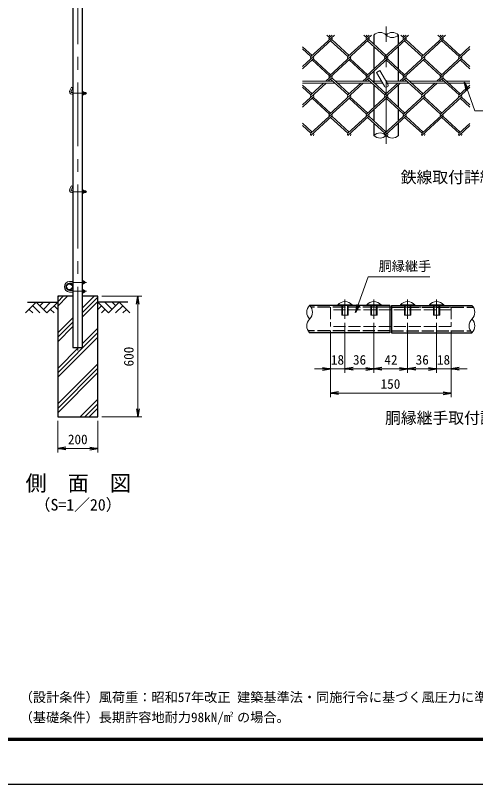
# Model space of a CAD drawing. Units: millimetres, scale not verified, with parts at other scales. Extents: x -4200 to 4200, y -2970 to 2970.
# Drawn here: x -354 to 1938, y -2970 to 858 of the extents above; entities that cross this region are included whole.
import ezdxf
from ezdxf.enums import TextEntityAlignment as Align

# ---------------------------------------------------------------- set-up
doc = ezdxf.new("R2010")
doc.units = ezdxf.units.MM
doc.header["$LTSCALE"] = 10
doc.linetypes.add('DASHED', pattern=[7.5, 6, -1.5])
doc.linetypes.add('USER1', pattern=[50.8, 31.75, -6.35, 6.35, -6.35])
for name, color, linetype, lineweight in [('0-0_D-STR1', 1, 'Continuous', 25), ('0-1_D-DCR-HCH', 7, 'Continuous', 13), ('0-2_D-STR3', 3, 'Continuous', 13), ('0-3_D-STR2', 7, 'Continuous', 13), ('0-4_D-BMK', 2, 'USER1', 13), ('0-5_D-STR-DIM', 7, 'Continuous', 13), ('0-8_D-STR4', 7, 'Continuous', 25), ('0-9_D-BGD', 7, 'Continuous', 25), ('0-A_D-STR-TXT', 7, 'Continuous', 13), ('0-B_D-TTL-TXT', 7, 'Continuous', 25), ('0-C_D-TTL', 7, 'Continuous', 25)]:
    doc.layers.add(name, color=color, linetype=linetype, lineweight=lineweight)
doc.layers.add('0-6_0', color=7, linetype='Continuous')
doc.styles.add('ＭＳ ゴシック', font='')
doc.styles.get('ＭＳ ゴシック').set_extended_font_data('MS Gothic')

# ---------------------------------------------------------------- blocks, each defined once
blk = doc.blocks.new('_Open')
at = {"layer": '0-6_0'}
blk.add_line((-10, 1.667), (0, 0), dxfattribs=at)
blk.add_lwpolyline([(-10, -1.667), (0, 0), (-10, 0)], dxfattribs=at)

msp = doc.modelspace()

# ---------------------------------------------------------------- linework, layer by layer
at = {"layer": '0-0_D-STR1'}
for p, q in [((1431.53, 760.08), (1431.53, 713.5)), ((1553.03, 713.77), (1553.03, 760.08)), ((1431.53, 702.65), (1431.53, 591.58)), ((1553.03, 591.31), (1553.03, 702.92)), ((1431.53, 580.73), (1431.53, 522.9)), ((1553.03, 530.08), (1553.03, 580.46)), ((1431.53, 512.05), (1431.53, 400.98)), ((1553.03, 400.71), (1553.03, 512.32)), ((1431.53, 390.13), (1431.53, 332.3)), ((1553.03, 332.57), (1553.03, 389.86)), ((1431.53, 321.45), (1431.53, 260.08)), ((1553.03, 260.08), (1553.03, 321.72)), ((1511.18, -585.27), (1111.18, -585.27)), ((1511.18, -585.27), (1511.18, -721.27)), ((1519.18, -585.27), (1519.18, -721.27)), ((1519.18, -585.27), (1919.18, -585.27)), ((1511.18, -721.27), (1111.18, -721.27)), ((1519.18, -721.27), (1919.18, -721.27))]:
    msp.add_line(p, q, dxfattribs=at)
at = {"layer": '0-0_D-STR1', "linetype": 'DASHED'}
for p, q in [((1511.18, -594.47), (1118.33, -594.47)), ((1519.18, -594.47), (1926.33, -594.47)), ((1511.18, -712.07), (1104.02, -712.07)), ((1519.18, -712.07), (1912.02, -712.07))]:
    msp.add_line(p, q, dxfattribs=at)
at = {"layer": '0-0_D-STR1'}
msp.add_lwpolyline([(-67.45, 977.23), (-67.45, -794.77), (-18.85, -794.77), (-18.85, 977.23)], dxfattribs=at)
for radius in [17, 14.7]:
    msp.add_circle((-84.45, -492.77), radius, dxfattribs=at)
at = {"layer": '0-1_D-DCR-HCH'}
for p, q in [((-249.58, -569.77), (-302.79, -622.99)), ((-249.58, -569.77), (-196.36, -622.99)), ((-231.84, -587.51), (-214.1, -569.77)), ((-214.1, -605.25), (-178.63, -569.77)), ((-196.36, -622.99), (-143.15, -569.77)), ((-143.15, -589.52), (-93.41, -539.77)), ((-143.15, -567.42), (-115.51, -539.77)), ((-143.15, -545.32), (-137.6, -539.77)), ((-18.85, -597.8), (39.17, -539.77)), ((-18.85, -619.9), (56.85, -544.2)), ((-18.85, -641.99), (56.85, -566.29)), ((110.06, -622.99), (56.85, -569.77)), ((127.8, -605.25), (92.32, -569.77)), ((163.27, -569.77), (110.06, -622.99)), ((145.63, -587.6), (127.8, -569.77)), ((163.27, -569.77), (216.48, -622.99)), ((-285.05, -605.25), (-267.23, -622.99)), ((-267.31, -587.51), (-231.68, -622.99)), ((-178.63, -605.25), (-160.81, -622.99)), ((-160.89, -587.51), (-143.15, -605.17)), ((74.59, -587.51), (56.85, -605.17)), ((92.32, -605.25), (74.5, -622.99)), ((181.01, -587.51), (145.37, -622.99)), ((198.75, -605.25), (180.93, -622.99)), ((-143.15, -722.1), (-67.45, -646.4)), ((-143.15, -744.2), (-67.45, -668.5)), ((-143.15, -766.29), (-67.45, -690.59)), ((-143.15, -920.97), (56.85, -720.97)), ((-18.85, -774.58), (56.85, -698.88)), ((-143.15, -943.07), (56.85, -743.07)), ((-143.15, -898.88), (-39.05, -794.77)), ((-143.15, -1075.65), (56.85, -875.65)), ((-143.15, -1097.75), (56.85, -897.75)), ((-143.15, -1119.85), (56.85, -919.85)), ((-30.5, -1139.77), (56.85, -1052.43)), ((-8.4, -1139.77), (56.85, -1074.53)), ((13.7, -1139.77), (56.85, -1096.62))]:
    msp.add_line(p, q, dxfattribs=at)
at = {"layer": '0-2_D-STR3'}
for p, q in [((1443.8, 574.06), (1461.12, 584.06)), ((1461.12, 584.06), (1500.94, 515.08)), ((1443.8, 574.06), (1483.62, 505.08)), ((-74.38, 499.82), (-83.38, 484.23)), ((-67.45, 495.82), (-74.38, 499.82)), ((1227.53, 530.08), (1075.61, 530.08)), ((1238.44, 520.08), (1075.61, 520.08)), ((1411.84, 530.08), (1239.37, 530.08)), ((1422.76, 520.08), (1250.28, 520.08)), ((1469.18, 530.08), (1423.69, 530.08)), ((1474.96, 520.08), (1434.6, 520.08)), ((1596.16, 530.08), (1492.28, 530.08)), ((1607.08, 520.08), (1498.05, 520.08)), ((1780.48, 530.08), (1608.01, 530.08)), ((1791.4, 520.08), (1618.92, 520.08)), ((1908.95, 530.08), (1792.32, 530.08)), ((1908.95, 520.08), (1803.24, 520.08)), ((-67.45, 495.82), (-76.45, 480.23)), ((-72.99, 474.23), (-67.45, 474.23)), ((-72.99, 466.23), (-67.45, 466.23)), ((-18.85, 477.73), (-18.85, 462.73)), ((-18.85, 477.73), (-13.05, 477.73)), ((-13.05, 473.98), (-18.85, 473.98)), ((-13.05, 466.48), (-18.85, 466.48)), ((-18.85, 462.73), (-13.05, 462.73)), ((-12.35, 476.15), (-12.35, 464.58)), ((-12.35, 474.23), (-4.19, 474.23)), ((-12.35, 473.53), (-3.49, 473.53)), ((-12.35, 466.93), (-3.49, 466.93)), ((-12.35, 466.23), (-4.19, 466.23)), ((-4.19, 474.23), (-4.19, 466.23)), ((-2.99, 473.03), (-4.19, 474.23)), ((-4.19, 466.23), (-2.99, 467.43)), ((-2.99, 473.03), (-2.99, 467.43)), ((-74.38, 9.82), (-83.38, -5.77)), ((-67.45, 5.82), (-76.45, -9.77)), ((-67.45, 5.82), (-74.38, 9.82)), ((-72.99, -15.77), (-67.45, -15.77)), ((-72.99, -23.77), (-67.45, -23.77)), ((-18.85, -12.27), (-18.85, -27.27)), ((-18.85, -12.27), (-13.05, -12.27)), ((-13.05, -16.02), (-18.85, -16.02)), ((-13.05, -23.52), (-18.85, -23.52)), ((-18.85, -27.27), (-13.05, -27.27)), ((-12.35, -13.85), (-12.35, -25.42)), ((-12.35, -15.77), (-4.19, -15.77)), ((-12.35, -16.47), (-3.49, -16.47)), ((-12.35, -23.07), (-3.49, -23.07)), ((-12.35, -23.77), (-4.19, -23.77)), ((-4.19, -15.77), (-4.19, -23.77)), ((-2.99, -16.97), (-4.19, -15.77)), ((-4.19, -23.77), (-2.99, -22.57)), ((-2.99, -16.97), (-2.99, -22.57)), ((-83.45, -466.77), (-67.45, -466.77)), ((-83.45, -474.77), (-67.45, -474.77)), ((-18.85, -463.27), (-18.85, -478.27)), ((-18.85, -463.27), (-13.05, -463.27)), ((-13.05, -467.02), (-18.85, -467.02)), ((-13.05, -474.52), (-18.85, -474.52)), ((-18.85, -478.27), (-13.05, -478.27)), ((-12.35, -464.85), (-12.35, -476.42)), ((-12.35, -466.77), (-9.65, -466.77)), ((-12.35, -467.47), (-8.95, -467.47)), ((-12.35, -474.07), (-8.95, -474.07)), ((-12.35, -474.77), (-9.65, -474.77)), ((-9.65, -474.77), (-8.45, -473.57)), ((-8.45, -467.97), (-8.45, -473.57)), ((-83.45, -510.77), (-67.45, -510.77)), ((-83.45, -518.77), (-67.45, -518.77)), ((-13.05, -511.02), (-18.85, -511.02)), ((-13.05, -518.52), (-18.85, -518.52)), ((-18.85, -522.27), (-13.05, -522.27)), ((-12.35, -520.69), (-12.35, -509.13)), ((-12.35, -510.77), (-10.02, -510.77)), ((-12.35, -511.47), (-9.32, -511.47)), ((-12.35, -518.07), (-9.32, -518.07)), ((-12.35, -518.77), (-10.02, -518.77)), ((-8.45, -511.97), (-9.65, -510.77)), ((-9.65, -510.77), (-9.65, -518.77)), ((-9.65, -518.77), (-8.45, -517.57)), ((-8.45, -511.97), (-8.45, -517.57)), ((1251.58, -582.49), (1322.78, -582.49)), ((1251.58, -582.49), (1251.58, -585.27)), ((1251.58, -585.27), (1322.78, -585.27)), ((1322.78, -582.49), (1322.78, -585.27)), ((1395.58, -582.49), (1466.78, -582.49)), ((1395.58, -582.49), (1395.58, -585.27)), ((1395.58, -585.27), (1466.78, -585.27)), ((1466.78, -582.49), (1466.78, -585.27)), ((1634.78, -582.49), (1563.58, -582.49)), ((1563.58, -582.49), (1563.58, -585.27)), ((1634.78, -585.27), (1563.58, -585.27)), ((1634.78, -582.49), (1634.78, -585.27)), ((1778.78, -582.49), (1707.58, -582.49)), ((1707.58, -582.49), (1707.58, -585.27)), ((1778.78, -585.27), (1707.58, -585.27)), ((1778.78, -582.49), (1778.78, -585.27))]:
    msp.add_line(p, q, dxfattribs=at)
at = {"layer": '0-2_D-STR3', "linetype": 'DASHED'}
for p, q in [((1215.18, -594.47), (1215.18, -690.07)), ((1815.18, -594.47), (1215.18, -594.47)), ((1815.18, -607.27), (1215.18, -607.27)), ((1271.18, -585.27), (1271.18, -633.27)), ((1275.18, -585.27), (1275.18, -633.27)), ((1299.18, -585.27), (1299.18, -633.27)), ((1303.18, -585.27), (1303.18, -633.27)), ((1415.18, -585.27), (1415.18, -633.27)), ((1419.18, -585.27), (1419.18, -633.27)), ((1443.18, -585.27), (1443.18, -633.27)), ((1447.18, -585.27), (1447.18, -633.27)), ((1583.18, -585.27), (1583.18, -633.27)), ((1587.18, -585.27), (1587.18, -633.27)), ((1611.18, -585.27), (1611.18, -633.27)), ((1615.18, -585.27), (1615.18, -633.27)), ((1727.18, -585.27), (1727.18, -633.27)), ((1731.18, -585.27), (1731.18, -633.27)), ((1755.18, -585.27), (1755.18, -633.27)), ((1759.18, -585.27), (1759.18, -633.27)), ((1815.18, -594.47), (1815.18, -690.07)), ((1271.18, -633.27), (1303.18, -633.27)), ((1415.18, -633.27), (1447.18, -633.27)), ((1615.18, -633.27), (1583.18, -633.27)), ((1759.18, -633.27), (1727.18, -633.27)), ((1815.18, -690.07), (1215.18, -690.07))]:
    msp.add_line(p, q, dxfattribs=at)
at = {"layer": '0-2_D-STR3'}
for points in [[(-8.45, -467.97), (-9.65, -466.77), (-9.65, -474.77)], [(-18.85, -522.27), (-18.85, -507.27), (-13.05, -507.27)]]:
    msp.add_lwpolyline(points, dxfattribs=at)
for centre, radius, start, end in [((1492.28, 510.08), 10, 210, 30), ((-72.99, 478.23), 12, 150, 270), ((-72.99, 478.23), 4, 150, 270), ((-22.75, 470.23), 10.39, 338.85295, 21.14705), ((-15.15, 475.85), 2.81, 318.21899, 41.78101), ((-15.21, 464.6), 2.86, 319.0514, 40.9486), ((-72.99, -11.77), 12, 150, 270), ((-72.99, -11.77), 4, 150, 270), ((-22.75, -19.77), 10.39, 338.85295, 21.14705), ((-15.15, -14.15), 2.81, 318.21899, 41.78101), ((-15.21, -25.4), 2.86, 319.0514, 40.9486), ((-83.45, -492.77), 26, 90, 270), ((-83.45, -492.77), 18, 90, 270), ((-22.75, -470.77), 10.39, 338.85295, 21.14705), ((-15.15, -465.15), 2.81, 318.21899, 41.78101), ((-15.21, -476.4), 2.86, 319.0514, 40.9486), ((-22.75, -514.77), 10.39, 338.85295, 21.14705), ((-15.21, -509.15), 2.86, 319.0514, 40.9486), ((-15.15, -520.4), 2.81, 318.21899, 41.78101), ((1287.18, -612.87), 46.8, 40.47549, 139.52451), ((1431.18, -612.87), 46.8, 40.47549, 139.52451), ((1599.18, -612.87), 46.8, 40.47549, 139.52451), ((1743.18, -612.87), 46.8, 40.47549, 139.52451)]:
    msp.add_arc(centre, radius, start, end, dxfattribs=at)
at = {"layer": '0-3_D-STR2'}
for p, q in [((1221.57, 736.99), (1075.61, 603.24)), ((1234.94, 760.08), (1117.57, 652.54)), ((1209.73, 747.84), (1196.37, 760.08)), ((1215.65, 753.26), (1208.21, 760.08)), ((1223.09, 760.08), (1209.73, 747.84)), ((1405.89, 736.99), (1209.73, 557.24)), ((1301.89, 652.54), (1215.65, 731.56)), ((1307.81, 657.97), (1221.57, 736.99)), ((1419.25, 760.08), (1301.89, 652.54)), ((1394.05, 747.84), (1380.69, 760.08)), ((1399.97, 753.26), (1392.53, 760.08)), ((1407.41, 760.08), (1394.05, 747.84)), ((1590.21, 736.99), (1394.05, 557.24)), ((1486.21, 652.54), (1399.97, 731.56)), ((1492.13, 657.97), (1405.89, 736.99)), ((1603.57, 760.08), (1486.21, 652.54)), ((1578.37, 747.84), (1565.01, 760.08)), ((1584.29, 753.26), (1576.85, 760.08)), ((1591.73, 760.08), (1578.37, 747.84)), ((1774.53, 736.99), (1578.37, 557.24)), ((1670.53, 652.54), (1584.29, 731.56)), ((1676.45, 657.97), (1590.21, 736.99)), ((1787.89, 760.08), (1670.53, 652.54)), ((1762.69, 747.84), (1749.33, 760.08)), ((1768.61, 753.26), (1761.17, 760.08)), ((1776.05, 760.08), (1762.69, 747.84)), ((1854.85, 652.54), (1768.61, 731.56)), ((1860.77, 657.97), (1774.53, 736.99)), ((1123.49, 657.97), (1075.61, 701.84)), ((1117.57, 652.54), (1075.61, 690.99)), ((1908.95, 691.26), (1762.69, 557.24)), ((1908.95, 702.11), (1854.85, 652.54)), ((1129.41, 641.69), (1075.61, 592.39)), ((1209.73, 557.24), (1123.49, 636.26)), ((1215.65, 562.67), (1129.41, 641.69)), ((1313.73, 641.69), (1191.94, 530.08)), ((1394.05, 557.24), (1307.81, 636.26)), ((1399.97, 562.67), (1313.73, 641.69)), ((1498.05, 641.69), (1376.26, 530.08)), ((1578.37, 557.24), (1492.13, 636.26)), ((1584.29, 562.67), (1498.05, 641.69)), ((1682.37, 641.69), (1560.58, 530.08)), ((1762.69, 557.24), (1676.45, 636.26)), ((1768.61, 562.67), (1682.37, 641.69)), ((1866.69, 641.69), (1744.89, 530.08)), ((1908.95, 592.12), (1860.77, 636.26)), ((1908.95, 602.97), (1866.69, 641.69)), ((1221.57, 546.39), (1203.78, 530.08)), ((1301.89, 461.94), (1215.65, 540.96)), ((1307.81, 467.37), (1221.57, 546.39)), ((1405.89, 546.39), (1388.1, 530.08)), ((1486.21, 461.94), (1399.97, 540.96)), ((1492.13, 467.37), (1405.89, 546.39)), ((1590.21, 546.39), (1572.42, 530.08)), ((1670.53, 461.94), (1584.29, 540.96)), ((1676.45, 467.37), (1590.21, 546.39)), ((1774.53, 546.39), (1756.74, 530.08)), ((1855, 461.81), (1768.61, 540.96)), ((1860.92, 467.23), (1774.53, 546.39)), ((1192.86, 520.08), (1075.61, 412.64)), ((1123.49, 467.37), (1075.61, 511.24)), ((1117.57, 461.94), (1075.61, 500.39)), ((1181.02, 520.08), (1117.57, 461.94)), ((1377.18, 520.08), (1209.73, 366.64)), ((1365.34, 520.08), (1301.89, 461.94)), ((1561.5, 520.08), (1394.05, 366.64)), ((1549.66, 520.08), (1486.21, 461.94)), ((1745.82, 520.08), (1578.37, 366.64)), ((1733.98, 520.08), (1670.53, 461.94)), ((1908.95, 500.39), (1762.84, 366.51)), ((1908.95, 511.24), (1855, 461.81)), ((1129.41, 451.09), (1075.61, 401.79)), ((1313.88, 450.95), (1117.72, 271.21)), ((1209.88, 366.51), (1123.49, 445.66)), ((1215.8, 371.93), (1129.41, 451.09)), ((1498.05, 451.09), (1301.89, 271.34)), ((1394.05, 366.64), (1307.81, 445.66)), ((1399.97, 372.07), (1313.73, 451.09)), ((1682.37, 451.09), (1486.21, 271.34)), ((1578.37, 366.64), (1492.13, 445.66)), ((1584.29, 372.07), (1498.05, 451.09)), ((1866.84, 450.95), (1670.68, 271.21)), ((1762.84, 366.51), (1676.45, 445.66)), ((1768.76, 371.93), (1682.37, 451.09)), ((1908.95, 401.52), (1860.92, 445.53)), ((1908.95, 412.37), (1866.84, 450.95)), ((1221.72, 355.66), (1117.42, 260.08)), ((1301.89, 271.34), (1215.65, 350.37)), ((1307.81, 276.77), (1221.57, 355.79)), ((1405.89, 355.79), (1301.45, 260.08)), ((1486.21, 271.34), (1399.97, 350.37)), ((1492.13, 276.77), (1405.89, 355.79)), ((1590.21, 355.79), (1485.77, 260.08)), ((1670.68, 271.21), (1584.29, 350.37)), ((1676.6, 276.63), (1590.21, 355.79)), ((1774.68, 355.66), (1670.38, 260.08)), ((1855.14, 271.07), (1768.76, 350.23)), ((1861.07, 276.5), (1774.68, 355.66)), ((1123.64, 276.63), (1075.61, 320.64)), ((1117.72, 271.21), (1075.61, 309.79)), ((1908.95, 309.52), (1855, 260.08)), ((1908.95, 320.37), (1855.14, 271.07)), ((1129.56, 260.36), (1129.26, 260.08)), ((1129.86, 260.08), (1129.56, 260.36)), ((1313.73, 260.49), (1313.29, 260.08)), ((1314.18, 260.08), (1313.73, 260.49)), ((1498.05, 260.49), (1497.61, 260.08)), ((1498.5, 260.08), (1498.05, 260.49)), ((1682.52, 260.36), (1682.22, 260.08)), ((1682.81, 260.08), (1682.52, 260.36)), ((1866.99, 260.22), (1866.84, 260.08)), ((1867.13, 260.08), (1866.99, 260.22))]:
    msp.add_line(p, q, dxfattribs=at)
for centre, start, end in [((1215.64, 742.4), 137.5, 222.5), ((1215.64, 742.4), 317.5, 42.5), ((1399.96, 742.4), 137.5, 222.5), ((1399.96, 742.4), 317.5, 42.5), ((1584.28, 742.4), 137.5, 222.5), ((1584.28, 742.4), 317.5, 42.5), ((1768.59, 742.4), 137.5, 222.5), ((1768.59, 742.4), 317.5, 42.5), ((1123.63, 646.97), 137.5, 222.5), ((1123.63, 646.97), 317.5, 42.5), ((1307.81, 647.11), 137.5, 222.5), ((1307.81, 647.11), 317.5, 42.5), ((1492.13, 647.11), 137.5, 222.5), ((1492.13, 647.11), 317.5, 42.5), ((1676.58, 646.97), 137.5, 222.5), ((1676.58, 646.97), 317.5, 42.5), ((1860.9, 646.97), 137.5, 222.5), ((1860.9, 646.97), 317.5, 42.5), ((1215.64, 551.8), 137.5, 222.5), ((1215.64, 551.8), 317.5, 42.5), ((1400.12, 551.68), 137.5, 222.5), ((1400.12, 551.68), 317.5, 42.5), ((1584.44, 551.68), 137.5, 222.5), ((1584.44, 551.68), 317.5, 42.5), ((1768.76, 551.68), 137.5, 222.5), ((1768.76, 551.68), 317.5, 42.5), ((1123.77, 456.23), 137.5, 222.5), ((1123.77, 456.23), 317.5, 42.5), ((1307.96, 456.38), 137.5, 222.5), ((1307.96, 456.38), 317.5, 42.5), ((1492.28, 456.38), 137.5, 222.5), ((1492.28, 456.38), 317.5, 42.5), ((1676.73, 456.23), 137.5, 222.5), ((1676.73, 456.23), 317.5, 42.5), ((1861.05, 456.23), 137.5, 222.5), ((1861.05, 456.23), 317.5, 42.5), ((1215.64, 361.2), 137.5, 222.5), ((1215.64, 361.2), 317.5, 42.5), ((1400.12, 361.08), 137.5, 222.5), ((1400.12, 361.08), 317.5, 42.5), ((1584.44, 361.08), 137.5, 222.5), ((1584.44, 361.08), 317.5, 42.5), ((1768.76, 361.08), 137.5, 222.5), ((1768.76, 361.08), 317.5, 42.5), ((1123.77, 265.63), 137.5, 222.5), ((1123.77, 265.63), 317.5, 42.5), ((1307.96, 265.78), 137.5, 222.5), ((1307.96, 265.78), 317.5, 42.5), ((1492.28, 265.78), 137.5, 222.5), ((1492.28, 265.78), 317.5, 42.5), ((1676.73, 265.63), 137.5, 222.5), ((1676.73, 265.63), 317.5, 42.5), ((1861.05, 265.63), 137.5, 222.5), ((1861.05, 265.63), 317.5, 42.5)]:
    msp.add_arc(centre, 8.03, start, end, dxfattribs=at)
at = {"layer": '0-4_D-BMK'}
for p, q in [((-43.15, -809.77), (-43.15, 1000.23)), ((1492.28, 218.42), (1492.28, 801.75)), ((-67.45, 470.23), (1.9, 470.23)), ((-67.45, -19.77), (1.9, -19.77)), ((-67.45, -470.77), (1.14, -470.77)), ((-67.45, -514.77), (1.14, -514.77)), ((1287.18, -556.13), (1287.18, -652.56)), ((1431.18, -556.13), (1431.18, -652.56)), ((1599.18, -556.13), (1599.18, -652.56)), ((1743.18, -556.13), (1743.18, -652.56))]:
    msp.add_line(p, q, dxfattribs=at)
at = {"layer": '0-5_D-STR-DIM'}
for p, q in [((76.85, -539.77), (275.86, -539.77)), ((255.86, -1099.77), (255.86, -579.77)), ((1287.18, -672.56), (1287.18, -921.27)), ((1287.18, -672.56), (1287.18, -921.27)), ((1431.18, -672.56), (1431.18, -921.27)), ((1431.18, -672.56), (1431.18, -921.27)), ((1599.18, -672.56), (1599.18, -921.27)), ((1599.18, -672.56), (1599.18, -921.27)), ((1743.18, -672.56), (1743.18, -921.27)), ((1743.18, -672.56), (1743.18, -921.27)), ((1215.18, -710.07), (1215.18, -921.27)), ((1215.18, -710.07), (1215.18, -1041.27)), ((1815.18, -710.07), (1815.18, -921.27)), ((1815.18, -710.07), (1815.18, -1041.27)), ((1175.18, -901.27), (1135.18, -901.27)), ((1215.18, -901.27), (1287.18, -901.27)), ((1327.18, -901.27), (1367.18, -901.27)), ((1327.18, -901.27), (1391.18, -901.27)), ((1471.18, -901.27), (1559.18, -901.27)), ((1639.18, -901.27), (1703.18, -901.27)), ((1703.18, -901.27), (1663.18, -901.27)), ((1743.18, -901.27), (1815.18, -901.27)), ((1855.18, -901.27), (1895.18, -901.27)), ((1255.18, -1021.27), (1775.18, -1021.27)), ((76.85, -1139.77), (275.86, -1139.77)), ((-143.15, -1159.77), (-143.15, -1317.09)), ((56.85, -1159.77), (56.85, -1317.09)), ((-103.15, -1297.09), (16.85, -1297.09))]:
    msp.add_line(p, q, dxfattribs=at)
for centre, radius, start, end in [((1461.9, 729.52), 43.09, 45.18146, 134.81854), ((1522.65, 729.52), 43.09, 45.18146, 134.81854), ((1522.65, 790.65), 43.09, 225.18146, 314.81854), ((1461.9, 229.52), 43.09, 45.18146, 134.81854), ((1461.9, 290.65), 43.09, 225.18146, 314.81854), ((1522.65, 290.65), 43.09, 225.18146, 314.81854), ((1145.39, -619.27), 48.24, 135.18146, 224.81854), ((1076.96, -619.27), 48.24, 315.18146, 44.81854), ((1884.96, -619.27), 48.24, 315.18146, 44.81854), ((1145.39, -687.27), 48.24, 135.18146, 224.81854), ((1953.39, -687.27), 48.24, 135.18146, 224.81854), ((1884.96, -687.27), 48.24, 315.18146, 44.81854)]:
    msp.add_arc(centre, radius, start, end, dxfattribs=at)
at = {"layer": '0-8_D-STR4'}
msp.add_line((56.85, -539.77), (-18.85, -539.77), dxfattribs=at)
msp.add_lwpolyline([(-67.45, -539.77), (-143.15, -539.77), (-143.15, -1139.77), (56.85, -1139.77), (56.85, -539.77)], dxfattribs=at)
at = {"layer": '0-9_D-BGD'}
for p, q in [((-293.15, -569.77), (-143.15, -569.77)), ((206.85, -569.77), (56.85, -569.77))]:
    msp.add_line(p, q, dxfattribs=at)
at = {"layer": '0-A_D-STR-TXT'}
for points in [[(2114.02, 383.35), (1933.14, 383.35), (1883.49, 523.56)], [(1710.08, -442.36), (1402.05, -442.36), (1339.78, -618.75)]]:
    msp.add_lwpolyline(points, dxfattribs=at)
at = {"layer": '0-C_D-TTL', "color": 2}
msp.add_lwpolyline([(-4199.68, 2970.23), (4200.32, 2970.23), (4200.32, -2969.77), (-4199.68, -2969.77)], close=True, dxfattribs=at)
at = {"layer": '0-C_D-TTL'}
for points in [[(-3929.68, 2750.23), (3930.32, 2750.23), (3930.32, -2749.77), (-3929.68, -2749.77)], [(-3927.18, 2747.73), (3927.82, 2747.73), (3927.82, -2747.27), (-3927.18, -2747.27)], [(-3924.68, 2745.23), (3925.32, 2745.23), (3925.32, -2744.77), (-3924.68, -2744.77)], [(-3922.18, 2742.73), (3922.82, 2742.73), (3922.82, -2742.27), (-3922.18, -2742.27)], [(-3919.68, 2740.23), (3920.32, 2740.23), (3920.32, -2739.77), (-3919.68, -2739.77)]]:
    msp.add_lwpolyline(points, close=True, dxfattribs=at)

# ---------------------------------------------------------------- block references
at = {"layer": '0-5_D-STR-DIM', "xscale": 4, "yscale": 4}
for p, rotation in [((255.86, -539.77), 90), ((1287.18, -901.27), 180), ((1287.18, -901.27), 180), ((1431.18, -901.27), 180), ((1599.18, -901.27), 180), ((1815.18, -901.27), 180), ((1215.18, -1021.27), 180), ((255.86, -1139.77), 270), ((-143.15, -1297.09), 180)]:
    msp.add_blockref('_Open', p, dxfattribs=dict(at, rotation=rotation))
for p in [(1215.18, -901.27), (1431.18, -901.27), (1599.18, -901.27), (1743.18, -901.27), (1743.18, -901.27), (1815.18, -1021.27), (56.85, -1297.09)]:
    msp.add_blockref('_Open', p, dxfattribs=at)
at = {"layer": '0-A_D-STR-TXT', "xscale": 4, "yscale": 4}
for p, rotation in [((1882.82, 525.45), 109.50173), ((1339.12, -620.64), 250.55783)]:
    msp.add_blockref('_Open', p, dxfattribs=dict(at, rotation=rotation))

# ---------------------------------------------------------------- texts
at = {"layer": '0-5_D-STR-DIM', "style": 'ＭＳ ゴシック'}
msp.add_text('600', height=48.09, rotation=90, dxfattribs=at).set_placement((249.11, -889.02), align=Align.BOTTOM_LEFT)
for s, p in [('18', (1217.15, -894.52)), ('36', (1327.08, -894.52)), ('42', (1483.45, -894.52)), ('36', (1639.08, -894.52)), ('18', (1745.15, -894.52)), ('150', (1464.53, -1014.52)), ('200', (-92.15, -1290.34))]:
    msp.add_text(s, height=48.09, dxfattribs=at).set_placement(p, align=Align.BOTTOM_LEFT)
at = {"layer": '0-A_D-STR-TXT', "style": 'ＭＳ ゴシック'}
msp.add_text('胴縁継手', height=48.09, dxfattribs=at).set_placement((1454.49, -428.38), align=Align.BOTTOM_LEFT)
at = {"layer": '0-B_D-TTL-TXT', "style": 'ＭＳ ゴシック'}
for s, height, p in [('鉄線取付詳細', 57.7, (1564.68, 6.32)), ('胴縁継手取付詳細', 57.7, (1486.71, -1191.42)), ('側\u3000面\u3000図', 76.98, (-303.05, -1531.38)), ('（S=1／20）', 57.7, (-257.57, -1623.36)), ('（設計条件）風荷重：昭和57年改正 建築基準法・同施行令に基づく風圧力に準拠。', 48.09, (-332.13, -2573.38)), ('（基礎条件）長期許容地耐力98kN/m の場合。', 48.09, (-332.13, -2673.38)), ('2', 24.05, (713.34, -2637.57))]:
    msp.add_text(s, height=height, dxfattribs=at).set_placement(p, align=Align.BOTTOM_LEFT)

doc.saveas('drawing.dxf')
